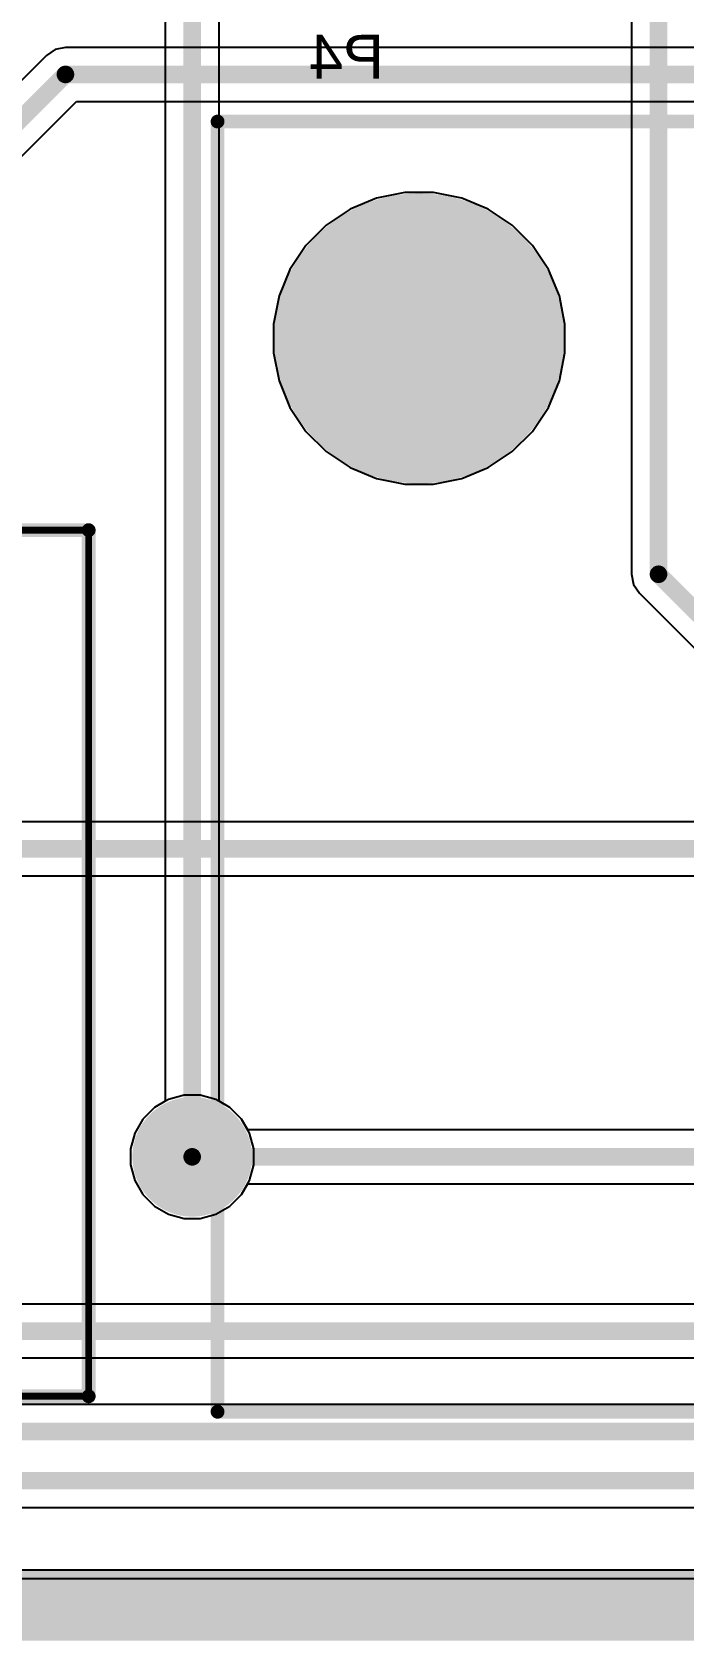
# Model space of a CAD drawing. Header units: inches. Extents: x -8.09 to -2.28, y -0.1 to 6.11.
# Drawn here: x -6.845 to -6.475, y -0.095 to 0.819 of the extents above; entities that cross this region are included whole.
import ezdxf

# ---------------------------------------------------------------- set-up
doc = ezdxf.new("R2010")
doc.units = ezdxf.units.IN
doc.header["$MEASUREMENT"] = 0
for name, color, linetype in [('BottomLayer', 5, 'Continuous'), ('BottomSolder', 6, 'Continuous'), ('InternalPlane1', 76, 'Continuous'), ('InternalPlane2', 16, 'Continuous'), ('KeepOutLayer', 6, 'Continuous'), ('Mechanical5', 56, 'Continuous'), ('MultiLayer', 9, 'Continuous'), ('PadHoleLayer', 156, 'Continuous'), ('TopLayer', 1, 'Continuous'), ('TopOverlay', 2, 'Continuous'), ('TopSolder', 216, 'Continuous'), ('ViaHoleLayer', 16, 'Continuous')]:
    doc.layers.add(name, color=color, linetype=linetype)
doc.styles.add('Arial', font='', dxfattribs={"height": 0.2})
doc.styles.get('Arial').set_extended_font_data('Arial')

# ---------------------------------------------------------------- blocks, each defined once
blk = doc.blocks.new('TECO_5747840_3_V_97')
at = {"layer": 'BottomLayer'}
h = blk.add_hatch(color=5, dxfattribs=at)
edge = h.paths.add_edge_path()
edge.add_arc((-0.49193, 0), 0.07283, 0, 360)
at = {"layer": 'BottomSolder'}
h = blk.add_hatch(color=6, dxfattribs=at)
edge = h.paths.add_edge_path()
edge.add_arc((-0.49193, 0), 0.07683, 0, 360)
at = {"layer": 'InternalPlane1'}
h = blk.add_hatch(color=76, dxfattribs=at)
edge = h.paths.add_edge_path()
edge.add_arc((-0.49193, 0), 0.0824, 0, 360)
at = {"layer": 'InternalPlane2'}
h = blk.add_hatch(color=16, dxfattribs=at)
edge = h.paths.add_edge_path()
edge.add_arc((-0.49193, 0), 0.0824, 0, 360)
at = {"layer": 'MultiLayer'}
h = blk.add_hatch(color=9, dxfattribs=at)
edge = h.paths.add_edge_path()
edge.add_arc((-0.49193, 0), 0.07283, 0, 360)
at = {"layer": 'PadHoleLayer'}
h = blk.add_hatch(color=156, dxfattribs=at)
edge = h.paths.add_edge_path()
edge.add_arc((-0.49193, 0), 0.0624, 0, 360)
at = {"layer": 'TopLayer'}
h = blk.add_hatch(color=1, dxfattribs=at)
edge = h.paths.add_edge_path()
edge.add_arc((-0.49193, 0), 0.07283, 0, 360)
at = {"layer": 'TopSolder'}
h = blk.add_hatch(color=216, dxfattribs=at)
edge = h.paths.add_edge_path()
edge.add_arc((-0.49193, 0), 0.07683, 0, 360)
at = {"layer": 'TopOverlay'}
for points in [[(-0.60846, 0.12323, 0.00394, 0.00394, 1), (-0.60453, 0.12323, 0.00394, 0.00394, 1)], [(-0.60846, 0.12323, 0.00394, 0.00394, 1), (-0.60453, 0.12323, 0.00394, 0.00394, 1)], [(-0.60846, -0.60984, 0.00394, 0.00394, 1), (-0.60453, -0.60984, 0.00394, 0.00394, 1)], [(-0.60846, -0.60984, 0.00394, 0.00394, 1), (-0.60453, -0.60984, 0.00394, 0.00394, 1)]]:
    blk.add_lwpolyline(points, format="xyseb", close=True, dxfattribs=at)
for points in [[(-0.6065, -0.60984, 0.00787, 0.00787, 0), (-0.6065, 0.12323, 0.00787, 0.00787, 0)], [(-0.6065, 0.12323, 0.00787, 0.00787, 0), (0.6065, 0.12323, 0.00787, 0.00787, 0)], [(-0.6065, -0.60984, 0.00787, 0.00787, 0), (0.6065, -0.60984, 0.00787, 0.00787, 0)]]:
    blk.add_lwpolyline(points, format="xyseb", dxfattribs=at)
blk = doc.blocks.new('691250910003_114')
at = {"layer": 'Mechanical5'}
for points in [[(-0.5622, 0.24606, 0.00394, 0.00394, 0), (0.5622, 0.24606, 0.00394, 0.00394, 0)], [(0.5622, -0.24606, 0.00394, 0.00394, 0), (0.5622, 0.24606, 0.00394, 0.00394, 0)], [(-0.56221, -0.24606, 0.00394, 0.00394, 0), (0.5622, -0.24606, 0.00394, 0.00394, 0)]]:
    blk.add_lwpolyline(points, format="xyseb", dxfattribs=at)
for points in [[(0.56122, 0.24606, 0.00197, 0.00197, 1), (0.56319, 0.24606, 0.00197, 0.00197, 1)], [(0.56122, 0.24606, 0.00197, 0.00197, 1), (0.56319, 0.24606, 0.00197, 0.00197, 1)], [(0.56122, -0.24606, 0.00197, 0.00197, 1), (0.56319, -0.24606, 0.00197, 0.00197, 1)], [(0.56122, -0.24606, 0.00197, 0.00197, 1), (0.56319, -0.24606, 0.00197, 0.00197, 1)]]:
    blk.add_lwpolyline(points, format="xyseb", close=True, dxfattribs=at)
at = {"layer": 'TopOverlay'}
for points in [[(-0.5622, 0.24606, 0.00787, 0.00787, 0), (0.5622, 0.24606, 0.00787, 0.00787, 0)], [(0.5622, -0.24606, 0.00787, 0.00787, 0), (0.5622, 0.24606, 0.00787, 0.00787, 0)], [(-0.56221, -0.24606, 0.00787, 0.00787, 0), (0.5622, -0.24606, 0.00787, 0.00787, 0)]]:
    blk.add_lwpolyline(points, format="xyseb", dxfattribs=at)
for points in [[(0.56024, 0.24606, 0.00394, 0.00394, 1), (0.56417, 0.24606, 0.00394, 0.00394, 1)], [(0.56024, 0.24606, 0.00394, 0.00394, 1), (0.56417, 0.24606, 0.00394, 0.00394, 1)], [(0.56024, -0.24606, 0.00394, 0.00394, 1), (0.56417, -0.24606, 0.00394, 0.00394, 1)], [(0.56024, -0.24606, 0.00394, 0.00394, 1), (0.56417, -0.24606, 0.00394, 0.00394, 1)]]:
    blk.add_lwpolyline(points, format="xyseb", close=True, dxfattribs=at)

msp = doc.modelspace()

# ---------------------------------------------------------------- hatches: boundary and pattern name
at = {"layer": 'BottomLayer'}
h = msp.add_hatch(color=5, dxfattribs=at)
edge = h.paths.add_edge_path()
edge.add_arc((-6.754, 0.18), 0.025, 0, 360)
at = {"layer": 'BottomSolder'}
h = msp.add_hatch(color=6, dxfattribs=at)
edge = h.paths.add_edge_path()
edge.add_arc((-6.754, 0.18), 0.029, 0, 360)
at = {"layer": 'InternalPlane1'}
h = msp.add_hatch(color=76, dxfattribs=at)
edge = h.paths.add_edge_path()
edge.add_arc((-6.754, 0.18), 0.034, 0, 360)
at = {"layer": 'InternalPlane2'}
h = msp.add_hatch(color=16, dxfattribs=at)
edge = h.paths.add_edge_path()
edge.add_arc((-6.754, 0.18), 0.034, 0, 360)
at = {"layer": 'TopLayer'}
h = msp.add_hatch(color=1, dxfattribs=at)
edge = h.paths.add_edge_path()
edge.add_arc((-6.754, 0.18), 0.025, 0, 360)
at = {"layer": 'TopSolder'}
h = msp.add_hatch(color=216, dxfattribs=at)
edge = h.paths.add_edge_path()
edge.add_arc((-6.754, 0.18), 0.029, 0, 360)
at = {"layer": 'ViaHoleLayer'}
h = msp.add_hatch(color=16, dxfattribs=at)
edge = h.paths.add_edge_path()
edge.add_arc((-6.754, 0.18), 0.014, 0, 360)

# ---------------------------------------------------------------- linework, layer by layer
at = {"layer": 'BottomLayer'}
for p, q in [((-6.83681, 0.80581), (-7.34733, 0.29529)), ((-6.83185, 0.80913), (-6.83681, 0.80581)), ((-6.826, 0.81029), (-6.83185, 0.80913)), ((-5.24931, 0.81029), (-6.826, 0.81029)), ((-7.33019, 0.26919), (-6.81967, 0.77971)), ((-6.81967, 0.77971), (-5.26256, 0.77971)), ((-6.64916, 0.72465), (-6.66424, 0.71841)), ((-6.63316, 0.72783), (-6.64916, 0.72465)), ((-6.61684, 0.72783), (-6.63316, 0.72783)), ((-6.60084, 0.72465), (-6.61684, 0.72783)), ((-6.58576, 0.71841), (-6.60084, 0.72465)), ((-6.66424, 0.71841), (-6.6778, 0.70934)), ((-6.5722, 0.70934), (-6.58576, 0.71841)), ((-6.6778, 0.70934), (-6.68934, 0.6978)), ((-6.56066, 0.6978), (-6.5722, 0.70934)), ((-6.68934, 0.6978), (-6.69841, 0.68424)), ((-6.55159, 0.68424), (-6.56066, 0.6978)), ((-6.69841, 0.68424), (-6.70465, 0.66916)), ((-6.54535, 0.66916), (-6.55159, 0.68424)), ((-6.70465, 0.66916), (-6.70783, 0.65316)), ((-6.54217, 0.65316), (-6.54535, 0.66916)), ((-6.70783, 0.65316), (-6.70783, 0.63684)), ((-6.54217, 0.63684), (-6.54217, 0.65316)), ((-6.70783, 0.63684), (-6.70465, 0.62084)), ((-6.54535, 0.62084), (-6.54217, 0.63684)), ((-6.70465, 0.62084), (-6.69841, 0.60576)), ((-6.55159, 0.60576), (-6.54535, 0.62084)), ((-6.69841, 0.60576), (-6.68934, 0.5922)), ((-6.56066, 0.5922), (-6.55159, 0.60576)), ((-6.68934, 0.5922), (-6.6778, 0.58066)), ((-6.5722, 0.58066), (-6.56066, 0.5922)), ((-6.6778, 0.58066), (-6.66424, 0.57159)), ((-6.58576, 0.57159), (-6.5722, 0.58066)), ((-6.66424, 0.57159), (-6.64916, 0.56535)), ((-6.60084, 0.56535), (-6.58576, 0.57159)), ((-6.64916, 0.56535), (-6.63316, 0.56217)), ((-6.63316, 0.56217), (-6.61684, 0.56217)), ((-6.61684, 0.56217), (-6.60084, 0.56535)), ((-4.99424, 0.37025), (-6.94809, 0.37025)), ((-6.94809, 0.33967), (-4.9995, 0.33967)), ((-6.76751, 0.21261), (-6.77549, 0.20801)), ((-6.75861, 0.215), (-6.76751, 0.21261)), ((-6.74939, 0.215), (-6.75861, 0.215)), ((-6.74049, 0.21261), (-6.74939, 0.215)), ((-6.73251, 0.20801), (-6.74049, 0.21261)), ((-6.78201, 0.20149), (-6.78661, 0.19351)), ((-6.77549, 0.20801), (-6.78201, 0.20149)), ((-6.72599, 0.20149), (-6.73251, 0.20801)), ((-6.72242, 0.19529), (-6.72599, 0.20149)), ((-6.78661, 0.19351), (-6.789, 0.18461)), ((-5.26454, 0.19529), (-6.72242, 0.19529)), ((-6.789, 0.18461), (-6.789, 0.17539)), ((-6.789, 0.17539), (-6.78661, 0.16649)), ((-6.78661, 0.16649), (-6.78201, 0.15851)), ((-6.72599, 0.15851), (-6.72242, 0.16471)), ((-6.72242, 0.16471), (-5.26454, 0.16471)), ((-6.78201, 0.15851), (-6.77549, 0.15199)), ((-6.73251, 0.15199), (-6.72599, 0.15851)), ((-6.77549, 0.15199), (-6.76751, 0.14739)), ((-6.76751, 0.14739), (-6.75861, 0.145)), ((-6.74939, 0.145), (-6.74049, 0.14739)), ((-6.74049, 0.14739), (-6.73251, 0.15199)), ((-6.75861, 0.145), (-6.74939, 0.145)), ((-5.13533, 0.09629), (-7.66267, 0.09629)), ((-7.669, 0.06571), (-5.129, 0.06571)), ((-4.38733, 0.03929), (-7.52242, 0.03929)), ((-7.42366, -0.01929), (-3.126, -0.01929)), ((-2.3746, -0.05971), (-7.46864, -0.05971))]:
    msp.add_line(p, q, dxfattribs=at)
for points in [[(-7.341, 0.28, 0.01, 0.01, 0), (-6.826, 0.795, 0.01, 0.01, 0)], [(-6.826, 0.795, 0.01, 0.01, 0), (-4.898, 0.795, 0.01, 0.01, 0)], [(-7.0002, 0.35496, 0.01, 0.01, 0), (-4.9879, 0.35496, 0.01, 0.01, 0)], [(-6.754, 0.18, 0.01, 0.01, 0), (-5.23, 0.18, 0.01, 0.01, 0)], [(-7.669, 0.081, 0.01, 0.01, 0), (-5.129, 0.081, 0.01, 0.01, 0)], [(-7.554, 0.024, 0.01, 0.01, 0), (-4.381, 0.024, 0.01, 0.01, 0)], [(-7.43, -0.004, 0.01, 0.01, 0), (-3.126, -0.004, 0.01, 0.01, 0)]]:
    msp.add_lwpolyline(points, format="xyseb", dxfattribs=at)
for points in [[(-6.8285, 0.795, 0.005, 0.005, 1), (-6.8235, 0.795, 0.005, 0.005, 1)], [(-6.8285, 0.795, 0.005, 0.005, 1), (-6.8235, 0.795, 0.005, 0.005, 1)], [(-6.7565, 0.18, 0.005, 0.005, 1), (-6.7515, 0.18, 0.005, 0.005, 1)]]:
    msp.add_lwpolyline(points, format="xyseb", close=True, dxfattribs=at)
at = {"layer": 'InternalPlane1'}
msp.add_line((-2.3251, -0.0549), (-8.0449, -0.0549), dxfattribs=at)
msp.add_lwpolyline([(-8.065, -0.075, 0.04, 0.04, 0), (-2.305, -0.075, 0.04, 0.04, 0)], format="xyseb", dxfattribs=at)
at = {"layer": 'InternalPlane2'}
msp.add_line((-2.3251, -0.0549), (-8.0449, -0.0549), dxfattribs=at)
msp.add_lwpolyline([(-8.065, -0.075, 0.04, 0.04, 0), (-2.305, -0.075, 0.04, 0.04, 0)], format="xyseb", dxfattribs=at)
at = {"layer": 'KeepOutLayer'}
msp.add_lwpolyline([(-8.065, -0.075, 0.01, 0.01, 0), (-2.58, -0.075, 0.01, 0.01, 0)], format="xyseb", dxfattribs=at)
at = {"layer": 'TopLayer'}
for p, q in [((-6.73871, 0.21158), (-6.73871, 0.86)), ((-6.76929, 0.85367), (-6.76929, 0.21158)), ((-6.50429, 0.84711), (-6.50429, 0.511)), ((-6.64916, 0.72465), (-6.66424, 0.71841)), ((-6.63316, 0.72783), (-6.64916, 0.72465)), ((-6.61684, 0.72783), (-6.63316, 0.72783)), ((-6.60084, 0.72465), (-6.61684, 0.72783)), ((-6.58576, 0.71841), (-6.60084, 0.72465)), ((-6.66424, 0.71841), (-6.6778, 0.70934)), ((-6.5722, 0.70934), (-6.58576, 0.71841)), ((-6.6778, 0.70934), (-6.68934, 0.6978)), ((-6.56066, 0.6978), (-6.5722, 0.70934)), ((-6.68934, 0.6978), (-6.69841, 0.68424)), ((-6.55159, 0.68424), (-6.56066, 0.6978)), ((-6.69841, 0.68424), (-6.70465, 0.66916)), ((-6.54535, 0.66916), (-6.55159, 0.68424)), ((-6.70465, 0.66916), (-6.70783, 0.65316)), ((-6.54217, 0.65316), (-6.54535, 0.66916)), ((-6.70783, 0.65316), (-6.70783, 0.63684)), ((-6.54217, 0.63684), (-6.54217, 0.65316)), ((-6.70783, 0.63684), (-6.70465, 0.62084)), ((-6.54535, 0.62084), (-6.54217, 0.63684)), ((-6.70465, 0.62084), (-6.69841, 0.60576)), ((-6.55159, 0.60576), (-6.54535, 0.62084)), ((-6.69841, 0.60576), (-6.68934, 0.5922)), ((-6.56066, 0.5922), (-6.55159, 0.60576)), ((-6.68934, 0.5922), (-6.6778, 0.58066)), ((-6.5722, 0.58066), (-6.56066, 0.5922)), ((-6.6778, 0.58066), (-6.66424, 0.57159)), ((-6.58576, 0.57159), (-6.5722, 0.58066)), ((-6.66424, 0.57159), (-6.64916, 0.56535)), ((-6.60084, 0.56535), (-6.58576, 0.57159)), ((-6.64916, 0.56535), (-6.63316, 0.56217)), ((-6.63316, 0.56217), (-6.61684, 0.56217)), ((-6.61684, 0.56217), (-6.60084, 0.56535)), ((-6.50429, 0.511), (-6.50313, 0.50515)), ((-6.50313, 0.50515), (-6.49981, 0.50019)), ((-6.49981, 0.50019), (-6.03581, 0.03619)), ((-6.76929, 0.21158), (-6.77549, 0.20801)), ((-6.73251, 0.20801), (-6.73871, 0.21158)), ((-6.78201, 0.20149), (-6.78661, 0.19351)), ((-6.77549, 0.20801), (-6.78201, 0.20149)), ((-6.72599, 0.20149), (-6.73251, 0.20801)), ((-6.72139, 0.19351), (-6.72599, 0.20149)), ((-6.78661, 0.19351), (-6.789, 0.18461)), ((-6.719, 0.18461), (-6.72139, 0.19351)), ((-6.789, 0.18461), (-6.789, 0.17539)), ((-6.719, 0.17539), (-6.719, 0.18461)), ((-6.789, 0.17539), (-6.78661, 0.16649)), ((-6.72139, 0.16649), (-6.719, 0.17539)), ((-6.78661, 0.16649), (-6.78201, 0.15851)), ((-6.72599, 0.15851), (-6.72139, 0.16649)), ((-6.78201, 0.15851), (-6.77549, 0.15199)), ((-6.73251, 0.15199), (-6.72599, 0.15851)), ((-6.77549, 0.15199), (-6.76751, 0.14739)), ((-6.76751, 0.14739), (-6.75861, 0.145)), ((-6.74939, 0.145), (-6.74049, 0.14739)), ((-6.74049, 0.14739), (-6.73251, 0.15199)), ((-6.75861, 0.145), (-6.74939, 0.145)), ((-2.3746, -0.05971), (-7.46864, -0.05971))]:
    msp.add_line(p, q, dxfattribs=at)
for points in [[(-6.489, 0.511, 0.01, 0.01, 0), (-6.489, 0.94612, 0.01, 0.01, 0)], [(-6.754, 0.18, 0.01, 0.01, 0), (-6.754, 0.86, 0.01, 0.01, 0)], [(-6.489, 0.511, 0.01, 0.01, 0), (-6.025, 0.047, 0.01, 0.01, 0)]]:
    msp.add_lwpolyline(points, format="xyseb", dxfattribs=at)
for points in [[(-6.4915, 0.511, 0.005, 0.005, 1), (-6.4865, 0.511, 0.005, 0.005, 1)], [(-6.4915, 0.511, 0.005, 0.005, 1), (-6.4865, 0.511, 0.005, 0.005, 1)], [(-6.7565, 0.18, 0.005, 0.005, 1), (-6.7515, 0.18, 0.005, 0.005, 1)]]:
    msp.add_lwpolyline(points, format="xyseb", close=True, dxfattribs=at)

# ---------------------------------------------------------------- block references
for name, p in [('TECO_5747840_3_V_97', (-6.13307, 0.645)), ('691250910003_114', (-7.375, 0.29))]:
    msp.add_blockref(name, p)

# ---------------------------------------------------------------- texts
at = {"layer": 'TopOverlay', "style": 'Arial', "text_generation_flag": 2}
msp.add_text('P4', height=0.025, dxfattribs=at).set_placement((-6.64494, 0.7925))

doc.saveas('drawing.dxf')
